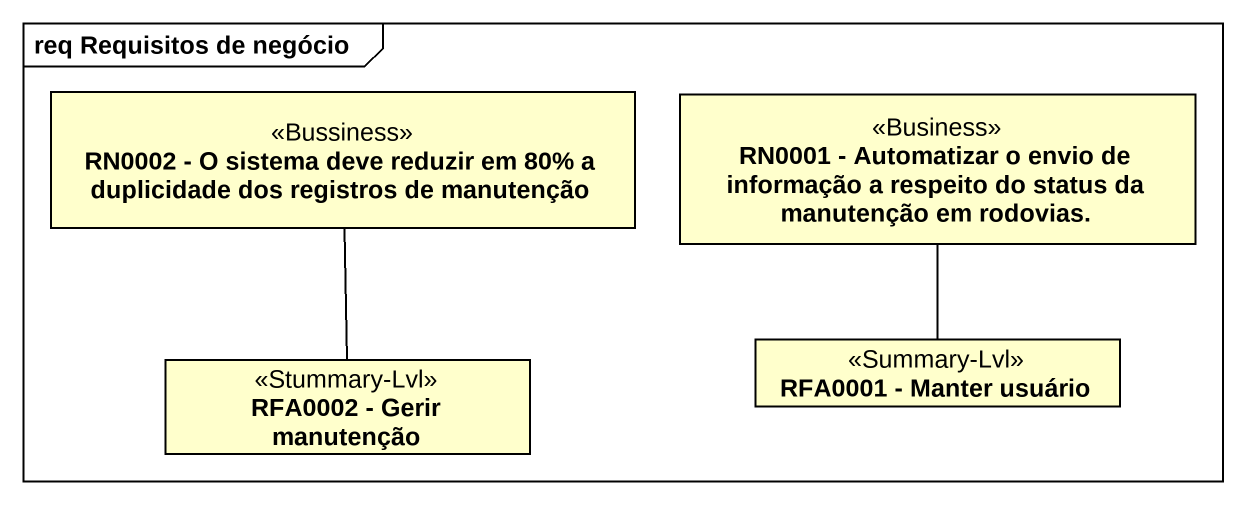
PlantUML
@startuml
mainframe req Requisitos de negócio
hide circle
hide empty members
class "RN0002 - O sistema deve reduzir em 80% a duplicidade dos registros de manutenção" as RN0002_O_sistema_deve <<Bussiness>>
class "RN0001 - Automatizar o envio de informação a respeito do status da manutenção em rodovias." as RN0001_Automatizar_o_envio <<Business>>
class "RFA0002 - Gerir manutenção" as RFA0002_Gerir_manutenção <<Stummary-Lvl>>
class "RFA0001 - Manter usuário" as RFA0001_Manter_usuário <<Summary-Lvl>>
RN0002_O_sistema_deve -- RFA0002_Gerir_manutenção
RFA0001_Manter_usuário -up- RN0001_Automatizar_o_envio
@enduml
